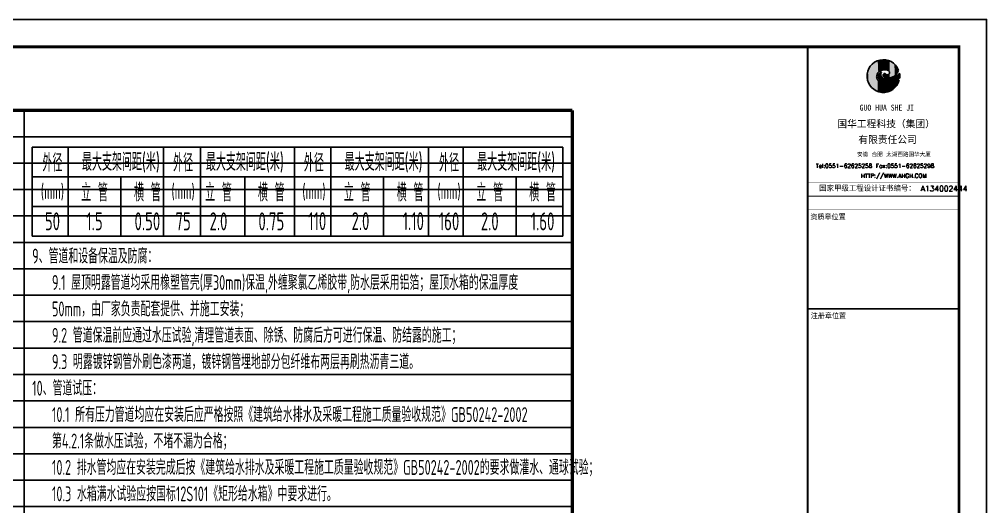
# Model space of a CAD drawing. Extents: x -409572 to -157272, y 600795 to 878326.
# Drawn here: x -370403 to -335272, y 860617 to 878326 of the extents above; entities that cross this region are included whole.
import ezdxf
from ezdxf.enums import TextEntityAlignment as Align

# ---------------------------------------------------------------- set-up
doc = ezdxf.new("R2010")
doc.units = 0
doc.header["$LTSCALE"] = 1000
doc.header["$MEASUREMENT"] = 0
doc.linetypes.add('CONTINOUS', pattern=[0])
doc.layers.get('0').update_dxf_attribs({"linetype": 'CONTINUOUS'})
for name, color, linetype in [('H-喷淋图块', 153, 'CONTINOUS'), ('PP-PM-TK', 7, 'CONTINUOUS'), ('PUB_TEXT', 7, 'CONTINUOUS'), ('TT', 7, 'CONTINUOUS'), ('TWT_TITLE', 7, 'CONTINUOUS'), ('图框', 66, 'CONTINUOUS'), ('边框线', 143, 'CONTINUOUS')]:
    doc.layers.add(name, color=color, linetype=linetype)
doc.styles.add('-黑体', font='simhei.ttf', dxfattribs={"width": 0.8})
doc.styles.add('STYLE1', font='simhei.ttf', dxfattribs={"width": 0.8})
doc.styles.add('TQ', font='txt.shx', dxfattribs={"width": 0.8, "bigfont": 'hztxt.shx'})
doc.styles.add('WW', font='gbenor.shx', dxfattribs={"width": 0.75, "bigfont": 'gbcbig.shx'})

# ---------------------------------------------------------------- blocks, each defined once
blk = doc.blocks.new('*U24')
at = {"layer": 'PP-PM-TK', "color": 1}
for points in [[(-598, 427), (-540, -498), (-540, 493)], [(-540, 493), (-504, -531), (-504, 535)], [(-540, -498), (-540, 493), (-504, -531)], [(-504, 535), (-434, -593), (-434, 589)], [(-504, -531), (-504, 535), (-434, -593)], [(-434, 589), (-390, -619), (-390, 622)], [(-434, -593), (-434, 589), (-390, -619)], [(-390, 622), (-310, -666), (-310, 662)], [(-390, -619), (-390, 622), (-310, -666)], [(-310, 662), (-302, -669), (-302, 667)], [(-310, -666), (-310, 662), (-302, -669)], [(-302, 667), (-300, 1), (-300, 667)], [(-300, 667), (-299, 9), (-299, 668)], [(-299, 668), (-289, 51), (-289, 673)], [(-289, 673), (-287, 62), (-287, 674)], [(-287, 674), (-274, 89), (-274, 680)], [(-274, 680), (-262, 115), (-262, 686)], [(-262, 686), (-255, 126), (-255, 688)], [(-262, 686), (-262, 115), (-262, 686)], [(-255, 688), (-231, 157), (-231, 695)], [(-231, 695), (-227, 163), (-227, 696)], [(-227, 696), (-222, 168), (-222, 697)], [(-222, 697), (-221, 168), (-221, 697)], [(-221, 697), (-215, 174), (-215, 699)], [(-215, 699), (-211, 177), (-211, 700)], [(-211, 700), (-202, 186), (-202, 703)], [(-202, 703), (-199, 188), (-199, 704)], [(-199, 704), (-185, 201), (-185, 708)], [(-185, 708), (-183, 203), (-183, 708)], [(-183, 708), (-179, 206), (-179, 709)], [(-179, 709), (-176, 208), (-176, 710)], [(-176, 710), (-175, 208), (-175, 710)], [(-175, 710), (-163, 216), (-163, 714)], [(-163, 714), (-142, 228), (-142, 719)], [(-142, 719), (-124, 239), (-124, 724)], [(-124, 724), (-123, 240), (-123, 724)], [(-123, 724), (-122, 240), (-122, 724)], [(-122, 724), (-114, 243), (-114, 725)], [(-114, 725), (-112, 244), (-112, 725)], [(-112, 725), (-112, 244), (-112, 725)], [(-112, 725), (-111, 244), (-111, 725)], [(-111, 725), (-110, 245), (-110, 725)], [(-110, 725), (-105, 247), (-105, 725)], [(-105, 725), (-102, 248), (-102, 726)], [(-102, 726), (-101, 249), (-101, 726)], [(-101, 726), (-95, 251), (-95, 726)], [(-95, 726), (-89, 254), (-89, 727)], [(-89, 727), (-85, 255), (-85, 727)], [(-85, 727), (-83, 256), (-83, 727)], [(-83, 727), (-79, 257), (-79, 727)], [(-79, 727), (-59, 265), (-59, 729)], [(-59, 729), (-54, 267), (-54, 729)], [(-54, 729), (-45, 270), (-45, 730)], [(-45, 730), (-34, 272), (-34, 731)], [(-34, 731), (-28, 273), (-28, 731)], [(-28, 731), (-19, 276), (-19, 732)], [(-19, 732), (-12, 276), (-12, 732)], [(-12, 732), (-10, 277), (-10, 732)], [(-10, 732), (-10, 277), (-10, 732)], [(-10, 732), (-9, 277), (-9, 732)], [(-9, 732), (-4, 277), (-4, 733)], [(-4, 733), (-3, 277), (-3, 733)], [(-3, 733), (2, 278), (2, 733)], [(2, 733), (7, 279), (7, 734)], [(7, 734), (16, 280), (16, 734)], [(16, 280), (16, 734), (18, 279)], [(16, 734), (18, 279), (18, 734)], [(18, 279), (18, 734), (21, 279)], [(21, 279), (21, 734), (28, 279)], [(28, 279), (28, 733), (30, 279)], [(30, 279), (30, 733), (40, 278)], [(40, 278), (40, 732), (44, 278)], [(44, 278), (44, 731), (58, 277)], [(58, 277), (58, 730), (69, 276)], [(69, 276), (69, 728), (70, 276)], [(70, 276), (70, 728), (84, 275)], [(84, 275), (84, 726), (85, 275)], [(85, 275), (85, 726), (108, 274)], [(108, 274), (108, 723), (108, 274)], [(108, 274), (108, 723), (108, 274)], [(108, 274), (108, 723), (109, 274)], [(109, 274), (109, 723), (112, 273)], [(112, 273), (112, 723), (135, 270)], [(135, 270), (135, 720), (147, 269)], [(147, 269), (147, 719), (152, 268)], [(152, 268), (152, 718), (152, 268)], [(152, 268), (152, 718), (159, 268)], [(159, 268), (159, 717), (160, 267)], [(160, 267), (160, 717), (164, 267)], [(164, 267), (164, 716), (171, 265)], [(171, 265), (171, 713), (179, 263)], [(179, 263), (179, 711), (185, 262)], [(185, 262), (185, 709), (191, 261)], [(191, 261), (191, 707), (207, 254)], [(207, 254), (207, 702), (209, 253)], [(209, 253), (209, 701), (217, 250)], [(217, 250), (217, 698), (225, 244)], [(225, 244), (225, 696), (243, 230)], [(243, 230), (243, 690), (246, 228)], [(246, 228), (246, 689), (248, 227)], [(248, 227), (248, 688), (249, 226)], [(249, 226), (249, 688), (255, 216)], [(255, 216), (255, 686), (266, 199)], [(266, 199), (266, 682), (270, 192)], [(270, 192), (270, 681), (276, 155)], [(-734, 26), (-725, -117), (-725, 92)], [(-725, 92), (-715, -155), (-715, 168)], [(-725, -117), (-725, 92), (-715, -155)], [(-715, 168), (-689, -255), (-689, 245)], [(-715, -155), (-715, 168), (-689, -255)], [(-689, 245), (-669, -296), (-669, 303)], [(-689, -255), (-689, 245), (-669, -296)], [(-669, 303), (-627, -384), (-627, 377)], [(-669, -296), (-669, 303), (-627, -384)], [(-627, 377), (-598, -422), (-598, 427)], [(-627, -384), (-627, 377), (-598, -422)], [(-598, -422), (-598, 427), (-540, -498)], [(-222, 3), (-221, -43), (-221, 4)], [(-221, 4), (-215, -82), (-215, 32)], [(-221, -43), (-221, 4), (-215, -82)], [(-215, 32), (-211, -92), (-211, 48)], [(-215, -82), (-215, 32), (-211, -92)], [(-211, 48), (-202, -118), (-202, 68)], [(-211, -92), (-211, 48), (-202, -118)], [(-202, 68), (-199, -122), (-199, 73)], [(-202, -118), (-202, 68), (-199, -122)], [(-199, 73), (-185, -143), (-185, 93)], [(-199, -122), (-199, 73), (-185, -143)], [(-185, 93), (-183, -145), (-183, 96)], [(-185, -143), (-185, 93), (-183, -145)], [(-183, 96), (-179, -149), (-179, 100)], [(-183, -145), (-183, 96), (-179, -149)], [(-179, 100), (-176, -152), (-176, 103)], [(-179, -149), (-179, 100), (-176, -152)], [(-176, 103), (-175, -153), (-175, 104)], [(-176, -152), (-176, 103), (-175, -153)], [(-175, 104), (-163, -165), (-163, 116)], [(-175, -153), (-175, 104), (-163, -165)], [(-163, 116), (-142, -181), (-142, 137)], [(-163, -165), (-163, 116), (-142, -181)], [(-142, 137), (-124, -195), (-124, 151)], [(-142, -181), (-142, 137), (-124, -195)], [(-124, 151), (-123, -196), (-123, 152)], [(-124, -195), (-124, 151), (-123, -196)], [(-123, 152), (-122, -196), (-122, 153)], [(-123, -196), (-123, 152), (-122, -196)], [(-122, 153), (-114, -202), (-114, 157)], [(-122, -196), (-122, 153), (-114, -202)], [(-114, 157), (-112, 107), (-112, 158)], [(-114, -202), (-114, 87), (-112, -204)], [(-112, 158), (-111, 117), (-111, 159)], [(-112, 158), (-112, 108), (-112, 158)], [(-112, -204), (-112, 45), (-112, -204)], [(-112, -204), (-112, 42), (-111, -204)], [(-111, 159), (-110, 119), (-110, 159)], [(-111, -204), (-111, 38), (-110, -205)], [(-110, 159), (-105, 131), (-105, 162)], [(-110, -205), (-110, 34), (-105, -208)], [(-105, 162), (-102, 135), (-102, 164)], [(-105, -208), (-105, 12), (-102, -210)], [(-102, 164), (-101, 137), (-101, 165)], [(-101, 165), (-95, 145), (-95, 166)], [(-95, 166), (-89, 151), (-89, 167)], [(-12, 25), (-10, 11), (-10, 47)], [(-10, 47), (-9, 4), (-9, 50)], [(-10, 11), (-10, 47), (-10, 10)], [(-10, 47), (-10, 10), (-10, 47)], [(-10, 10), (-10, 47), (-9, 4)], [(-9, 50), (-4, -7), (-4, 68)], [(-9, 4), (-9, 50), (-4, -7)], [(-4, 68), (-3, -8), (-3, 69)], [(-4, -7), (-4, 68), (-3, -8)], [(-3, 69), (2, -19), (2, 80)], [(-3, -8), (-3, 69), (2, -19)], [(2, 80), (7, -24), (7, 87)], [(2, -19), (2, 80), (7, -24)], [(7, 87), (16, -35), (16, 98)], [(7, -24), (7, 87), (16, -35)], [(16, 98), (18, -37), (18, 100)], [(16, -35), (16, 98), (18, -37)], [(18, 100), (21, -39), (21, 103)], [(18, -37), (18, 100), (21, -39)], [(21, 103), (28, -45), (28, 111)], [(21, -39), (21, 103), (28, -45)], [(28, 111), (30, -46), (30, 113)], [(28, -45), (28, 111), (30, -46)], [(30, 113), (40, -53), (40, 121)], [(30, -46), (30, 113), (40, -53)], [(40, 121), (44, -56), (44, 124)], [(40, -53), (40, 121), (44, -56)], [(44, 124), (58, -63), (58, 135)], [(44, -56), (44, 124), (58, -63)], [(58, -63), (58, 135), (69, -69)], [(69, -69), (69, 126), (70, -69)], [(70, -69), (70, 125), (84, -74)], [(84, -74), (84, 113), (85, -74)], [(85, -74), (85, 112), (108, -81)], [(108, -81), (108, 88), (108, -82)], [(108, -82), (108, 87), (108, -82)], [(108, -82), (108, 87), (109, -82)], [(109, -82), (109, 87), (112, -82)], [(112, -82), (112, 84), (135, -86)], [(135, -86), (135, 66), (147, -88)], [(147, -88), (147, 62), (152, -88)], [(152, -88), (152, 60), (152, -89)], [(152, -89), (152, 60), (159, -89)], [(159, -89), (159, 59), (160, -89)], [(160, -89), (160, 59), (164, -89)], [(164, -89), (164, 59), (171, -89)], [(171, 58), (179, -90), (179, 60)], [(171, -89), (171, 58), (179, -90)], [(179, 60), (185, -90), (185, 61)], [(179, -90), (179, 60), (185, -90)], [(185, 61), (191, -90), (191, 62)], [(191, 62), (207, -89), (207, 65)], [(207, 65), (209, -89), (209, 66)], [(209, 66), (217, -89), (217, 70)], [(217, 70), (225, -89), (225, 75)], [(225, 75), (243, -87), (243, 86)], [(243, 86), (246, -86), (246, 91)], [(246, 91), (248, -86), (248, 93)], [(248, 93), (249, -86), (249, 94)], [(249, 94), (255, -86), (255, 102)], [(255, 102), (266, -84), (266, 117)], [(266, 117), (270, -84), (270, 133)], [(270, 133), (276, -83), (276, 155)], [(569, -14), (588, -190), (588, 2)], [(588, 2), (593, -187), (593, 6)], [(593, 6), (610, -177), (610, 20)], [(610, 20), (616, -173), (616, 25)], [(616, 25), (618, -171), (618, 27)], [(618, 27), (637, -159), (637, 43)], [(637, 43), (643, -155), (643, 48)], [(643, 48), (653, -148), (653, 57)], [(653, 57), (662, -142), (662, 66)], [(662, 66), (664, -140), (664, 68)], [(664, 68), (683, -126), (683, 86)], [(683, 86), (711, -105), (711, 112)], [(711, 112), (724, -95), (724, 124)], [(-302, -669), (-302, -30), (-300, -669)], [(-300, -669), (-300, -43), (-299, -670)], [(-299, -670), (-299, -61), (-289, -673)], [(-289, -673), (-289, -97), (-287, -674)], [(-287, -674), (-287, -102), (-274, -679)], [(-274, -679), (-274, -130), (-262, -683)], [(-262, -683), (-262, -150), (-262, -683)], [(-262, -683), (-262, -150), (-255, -686)], [(-255, -686), (-255, -162), (-231, -694)], [(-231, -694), (-231, -192), (-227, -695)], [(-227, -695), (-227, -195), (-222, -697)], [(-222, -697), (-222, -201), (-221, -697)], [(-221, -697), (-221, -201), (-215, -699)], [(-215, -699), (-215, -207), (-211, -701)], [(-211, -701), (-211, -210), (-202, -704)], [(-202, -704), (-202, -219), (-199, -705)], [(-199, -705), (-199, -222), (-185, -710)], [(-185, -710), (-185, -235), (-183, -711)], [(-183, -711), (-183, -237), (-179, -712)], [(-179, -712), (-179, -241), (-176, -713)], [(-176, -713), (-176, -244), (-175, -713)], [(-175, -713), (-175, -244), (-163, -715)], [(-163, -715), (-163, -252), (-142, -718)], [(-142, -718), (-142, -265), (-124, -721)], [(-124, -721), (-124, -276), (-123, -721)], [(-123, -721), (-123, -277), (-122, -721)], [(-122, -721), (-122, -277), (-114, -722)], [(-114, -722), (-114, -282), (-112, -723)], [(-112, -723), (-112, -284), (-112, -723)], [(-112, -723), (-112, -284), (-111, -723)], [(-111, -723), (-111, -284), (-110, -723)], [(-110, -723), (-110, -285), (-105, -724)], [(-105, -724), (-105, -287), (-102, -724)], [(-102, -210), (-102, -2), (-101, -212)], [(-102, -724), (-102, -288), (-101, -724)], [(-101, -212), (-101, -5), (-95, -215)], [(-101, -724), (-101, -289), (-95, -725)], [(-95, -215), (-95, -17), (-89, -219)], [(-95, -725), (-95, -291), (-89, -726)], [(-89, -219), (-89, -28), (-85, -222)], [(-89, -726), (-89, -294), (-85, -727)], [(-85, -222), (-85, -35), (-83, -223)], [(-85, -727), (-85, -295), (-83, -727)], [(-83, -223), (-83, -39), (-79, -226)], [(-83, -727), (-83, -296), (-79, -727)], [(-79, -226), (-79, -46), (-59, -239)], [(-79, -727), (-79, -298), (-59, -730)], [(-59, -239), (-59, -68), (-54, -241)], [(-59, -730), (-59, -306), (-54, -731)], [(-54, -241), (-54, -73), (-45, -246)], [(-54, -731), (-54, -308), (-45, -732)], [(-45, -246), (-45, -83), (-34, -252)], [(-45, -732), (-45, -312), (-34, -734)], [(-34, -252), (-34, -91), (-28, -254)], [(-28, -254), (-28, -95), (-19, -259)], [(-19, -259), (-19, -101), (-12, -263)], [(-12, -263), (-12, -106), (-10, -264)], [(-10, -264), (-10, -108), (-10, -264)], [(-10, -264), (-10, -108), (-9, -264)], [(-9, -264), (-9, -108), (-4, -267)], [(-4, -267), (-4, -111), (-3, -267)], [(-3, -267), (-3, -111), (2, -269)], [(2, -269), (2, -114), (7, -270)], [(7, -270), (7, -116), (16, -273)], [(16, -273), (16, -121), (18, -274)], [(18, -274), (18, -122), (21, -274)], [(21, -274), (21, -123), (28, -277)], [(28, -277), (28, -127), (30, -277)], [(30, -277), (30, -128), (40, -280)], [(40, -280), (40, -131), (44, -281)], [(44, -281), (44, -133), (58, -283)], [(58, -283), (58, -137), (69, -285)], [(69, -285), (69, -141), (70, -285)], [(70, -285), (70, -141), (84, -288)], [(84, -288), (84, -144), (85, -288)], [(85, -288), (85, -144), (108, -289)], [(108, -289), (108, -149), (108, -289)], [(108, -289), (108, -149), (108, -289)], [(108, -289), (108, -149), (109, -289)], [(109, -289), (109, -150), (112, -289)], [(112, -289), (112, -150), (135, -291)], [(135, -291), (135, -153), (147, -291)], [(147, -291), (147, -154), (152, -291)], [(152, -291), (152, -155), (152, -291)], [(152, -291), (152, -155), (159, -292)], [(152, -344), (152, -716), (152, -344)], [(152, -344), (159, -714), (159, -344)], [(159, -292), (159, -155), (160, -292)], [(159, -344), (160, -714), (160, -344)], [(160, -292), (160, -156), (164, -292)], [(160, -344), (164, -713), (164, -344)], [(164, -292), (164, -156), (171, -292)], [(164, -344), (171, -711), (171, -344)], [(171, -292), (171, -156), (179, -293)], [(171, -344), (179, -709), (179, -343)], [(179, -343), (185, -707), (185, -343)], [(185, -343), (191, -706), (191, -343)], [(191, -343), (207, -702), (207, -342)], [(207, -156), (209, -291), (209, -156)], [(207, -342), (209, -701), (209, -342)], [(209, -156), (217, -291), (217, -155)], [(209, -342), (217, -699), (217, -342)], [(217, -155), (225, -290), (225, -155)], [(217, -342), (225, -697), (225, -341)], [(225, -155), (243, -289), (243, -153)], [(225, -341), (243, -693), (243, -340)], [(243, -153), (246, -289), (246, -153)], [(243, -340), (246, -692), (246, -340)], [(246, -153), (248, -289), (248, -153)], [(246, -340), (248, -692), (248, -340)], [(248, -153), (249, -289), (249, -153)], [(248, -340), (249, -691), (249, -340)], [(249, -153), (255, -289), (255, -152)], [(249, -340), (255, -688), (255, -339)], [(255, -152), (266, -288), (266, -150)], [(255, -339), (266, -683), (266, -338)], [(266, -150), (270, -288), (270, -150)], [(266, -338), (270, -681), (270, -338)], [(270, -150), (276, -288), (276, -149)], [(270, -338), (276, -678), (276, -337)], [(276, -149), (283, -287), (283, -147)], [(276, -337), (283, -675), (283, -337)], [(283, -147), (296, -287), (296, -145)], [(283, -337), (296, -669), (296, -335)], [(296, -145), (302, -286), (302, -144)], [(296, -335), (302, -666), (302, -335)], [(302, -144), (307, -286), (307, -143)], [(302, -335), (307, -664), (307, -334)], [(307, -143), (311, -285), (311, -142)], [(307, -334), (311, -662), (311, -334)], [(311, -142), (341, -281), (341, -133)], [(311, -334), (341, -648), (341, -328)], [(341, -133), (369, -276), (369, -125)], [(341, -328), (369, -634), (369, -323)], [(369, -125), (375, -275), (375, -123)], [(369, -323), (375, -631), (375, -322)], [(375, -123), (377, -275), (377, -123)], [(375, -322), (377, -631), (377, -322)], [(377, -123), (383, -273), (383, -121)], [(377, -322), (383, -626), (383, -320)], [(383, -121), (397, -269), (397, -115)], [(383, -320), (397, -616), (397, -316)], [(397, -115), (421, -264), (421, -104)], [(397, -316), (421, -598), (421, -309)], [(421, -104), (431, -261), (431, -100)], [(421, -309), (431, -591), (431, -307)], [(431, -100), (444, -256), (444, -94)], [(431, -307), (444, -581), (444, -303)], [(444, -94), (450, -254), (450, -91)], [(444, -303), (450, -576), (450, -300)], [(450, -91), (460, -250), (460, -87)], [(450, -300), (460, -569), (460, -297)], [(460, -87), (483, -242), (483, -74)], [(460, -297), (483, -552), (483, -288)], [(483, -74), (492, -239), (492, -68)], [(483, -288), (492, -546), (492, -285)], [(492, -68), (509, -231), (509, -58)], [(492, -68), (492, -239), (492, -68)], [(492, -284), (509, -527), (509, -278)], [(492, -285), (492, -545), (492, -284)], [(509, -58), (512, -229), (512, -56)], [(509, -278), (512, -524), (512, -277)], [(512, -56), (513, -229), (513, -55)], [(512, -277), (513, -522), (513, -276)], [(513, -55), (530, -221), (530, -43)], [(513, -276), (530, -504), (530, -269)], [(530, -43), (542, -215), (542, -35)], [(530, -269), (542, -491), (542, -263)], [(542, -35), (552, -210), (552, -28)], [(542, -263), (552, -480), (552, -258)], [(552, -28), (555, -209), (555, -25)], [(552, -258), (555, -476), (555, -257)], [(555, -25), (569, -201), (569, -14)], [(555, -257), (569, -461), (569, -251)], [(569, -251), (588, -440), (588, -242)], [(588, -242), (593, -432), (593, -239)], [(593, -239), (610, -405), (610, -232)], [(610, -232), (616, -395), (616, -229)], [(616, -229), (618, -391), (618, -228)], [(618, -228), (637, -360), (637, -219)], [(637, -219), (643, -350), (643, -217)], [(643, -217), (653, -334), (653, -212)], [(653, -212), (662, -318), (662, -207)], [(662, -207), (664, -312), (664, -206)], [(664, -206), (683, -260), (683, -197)], [(683, -260), (683, -197), (711, -183)]]:
    blk.add_solid(points, dxfattribs=at)
at = {"layer": 'PP-PM-TK', "color": 1, "extrusion": (0, 0, -1)}
for points in [[(302, -30), (302, 667), (300, 1)], [(300, 1), (300, 667), (299, 9)], [(299, 9), (299, 668), (289, 51)], [(289, 51), (289, 673), (287, 62)], [(287, 62), (287, 674), (274, 89)], [(274, 89), (274, 680), (262, 115)], [(262, 115), (262, 686), (262, 115)], [(262, 115), (262, 686), (255, 126)], [(255, 126), (255, 688), (231, 157)], [(231, 157), (231, 695), (227, 163)], [(227, 163), (227, 696), (222, 168)], [(222, 168), (222, 697), (221, 168)], [(221, 168), (221, 697), (215, 174)], [(215, 174), (215, 699), (211, 177)], [(211, 177), (211, 700), (202, 186)], [(202, 186), (202, 703), (199, 188)], [(199, 188), (199, 704), (185, 201)], [(185, 201), (185, 708), (183, 203)], [(183, 203), (183, 708), (179, 206)], [(179, 206), (179, 709), (176, 208)], [(176, 208), (176, 710), (175, 208)], [(175, 208), (175, 710), (163, 216)], [(163, 216), (163, 714), (142, 228)], [(142, 228), (142, 719), (124, 239)], [(124, 239), (124, 724), (123, 240)], [(123, 240), (123, 724), (122, 240)], [(122, 240), (122, 724), (114, 243)], [(114, 243), (114, 725), (112, 244)], [(112, 244), (112, 725), (112, 244)], [(112, 244), (112, 725), (111, 244)], [(111, 244), (111, 725), (110, 245)], [(110, 245), (110, 725), (105, 247)], [(105, 247), (105, 725), (102, 248)], [(102, 248), (102, 726), (101, 249)], [(101, 249), (101, 726), (95, 251)], [(95, 251), (95, 726), (89, 254)], [(89, 254), (89, 727), (85, 255)], [(85, 255), (85, 727), (83, 256)], [(83, 256), (83, 727), (79, 257)], [(79, 257), (79, 727), (59, 265)], [(59, 265), (59, 729), (54, 267)], [(54, 267), (54, 729), (45, 270)], [(45, 270), (45, 730), (34, 272)], [(34, 272), (34, 731), (28, 273)], [(28, 273), (28, 731), (19, 276)], [(19, 276), (19, 732), (12, 276)], [(12, 276), (12, 732), (10, 277)], [(10, 277), (10, 732), (10, 277)], [(10, 277), (10, 732), (9, 277)], [(9, 277), (9, 732), (4, 277)], [(4, 277), (4, 733), (3, 277)], [(3, 277), (3, 733), (-2, 278)], [(-2, 278), (-2, 733), (-7, 279)], [(-7, 279), (-7, 734), (-16, 280)], [(-18, 734), (-21, 279), (-21, 734)], [(-21, 734), (-28, 279), (-28, 733)], [(-28, 733), (-30, 279), (-30, 733)], [(-30, 733), (-40, 278), (-40, 732)], [(-40, 732), (-44, 278), (-44, 731)], [(-44, 731), (-58, 277), (-58, 730)], [(-58, 730), (-69, 276), (-69, 728)], [(-69, 728), (-70, 276), (-70, 728)], [(-70, 728), (-84, 275), (-84, 726)], [(-84, 726), (-85, 275), (-85, 726)], [(-85, 726), (-108, 274), (-108, 723)], [(-108, 723), (-108, 274), (-108, 723)], [(-108, 723), (-108, 274), (-108, 723)], [(-108, 723), (-109, 274), (-109, 723)], [(-109, 723), (-112, 273), (-112, 723)], [(-112, 723), (-135, 270), (-135, 720)], [(-135, 720), (-147, 269), (-147, 719)], [(-147, 719), (-152, 268), (-152, 718)], [(-152, 718), (-152, 268), (-152, 718)], [(-152, 718), (-159, 268), (-159, 717)], [(-159, 717), (-160, 267), (-160, 717)], [(-160, 717), (-164, 267), (-164, 716)], [(-164, 716), (-171, 265), (-171, 713)], [(-171, 713), (-179, 263), (-179, 711)], [(-179, 711), (-185, 262), (-185, 709)], [(-185, 709), (-191, 261), (-191, 707)], [(-191, 707), (-207, 254), (-207, 702)], [(-207, 702), (-209, 253), (-209, 701)], [(-209, 701), (-217, 250), (-217, 698)], [(-217, 698), (-225, 244), (-225, 696)], [(-225, 696), (-243, 230), (-243, 690)], [(-243, 690), (-246, 228), (-246, 689)], [(-246, 689), (-248, 227), (-248, 688)], [(-248, 688), (-249, 226), (-249, 688)], [(-249, 688), (-255, 216), (-255, 686)], [(-255, 686), (-266, 199), (-266, 682)], [(-266, 682), (-270, 192), (-270, 681)], [(-270, 681), (-276, 155), (-276, 679)], [(-276, -83), (-276, 679), (-283, -83)], [(-276, 679), (-283, -83), (-283, 677)], [(-283, -83), (-283, 677), (-296, -80)], [(-283, 677), (-296, -80), (-296, 672)], [(-296, -80), (-296, 672), (-302, -79)], [(-296, 672), (-302, -79), (-302, 669)], [(-302, -79), (-302, 669), (-307, -78)], [(-302, 669), (-307, -78), (-307, 666)], [(-307, -78), (-307, 666), (-311, -77)], [(-307, 666), (-311, -77), (-311, 664)], [(-311, -77), (-311, 664), (-341, -71)], [(-311, 664), (-341, -71), (-341, 647)], [(-341, -71), (-341, 647), (-369, -62)], [(-341, 647), (-369, -62), (-369, 631)], [(-369, -62), (-369, 631), (-375, -61)], [(-369, 631), (-375, -61), (-375, 628)], [(-375, -61), (-375, 628), (-377, -60)], [(-375, 628), (-377, -60), (-377, 627)], [(-377, -60), (-377, 627), (-383, -58)], [(-377, 627), (-383, -58), (-383, 623)], [(-383, -58), (-383, 623), (-397, -54)], [(-383, 623), (-397, -54), (-397, 616)], [(-397, -54), (-397, 616), (-421, -43)], [(-397, 616), (-421, -43), (-421, 602)], [(-421, -43), (-421, 602), (-431, -38)], [(-421, 602), (-431, -38), (-431, 594)], [(-431, -38), (-431, 594), (-444, -32)], [(-431, 594), (-444, -32), (-444, 582)], [(-444, -32), (-444, 582), (-450, -29)], [(-444, 582), (-450, -29), (-450, 577)], [(-450, -29), (-450, 577), (-460, -23)], [(-450, 577), (-460, -23), (-460, 568)], [(-460, -23), (-460, 568), (-483, -10)], [(-460, 568), (-483, -10), (-483, 549)], [(-483, -10), (-483, 549), (-492, -3)], [(-483, 549), (-492, -3), (-492, 541)], [(-492, -3), (-492, 541), (-492, -3)], [(-492, 541), (-492, -3), (-492, 541)], [(-492, -3), (-492, 541), (-509, 10)], [(-492, 541), (-509, 10), (-509, 527)], [(-509, 10), (-509, 527), (-512, 12)], [(-509, 527), (-512, 12), (-512, 524)], [(-512, 12), (-512, 524), (-513, 13)], [(-512, 524), (-513, 13), (-513, 523)], [(-513, 13), (-513, 523), (-530, 27)], [(-513, 523), (-530, 27), (-530, 509)], [(-530, 27), (-530, 509), (-542, 38)], [(-530, 509), (-542, 38), (-542, 493)], [(-542, 38), (-542, 493), (-552, 48)], [(-542, 493), (-552, 48), (-552, 481)], [(-552, 48), (-552, 481), (-555, 52)], [(-552, 481), (-555, 52), (-555, 476)], [(-555, 52), (-555, 476), (-569, 65)], [(-555, 476), (-569, 65), (-569, 460)], [(-569, 65), (-569, 460), (-588, 89)], [(-569, 460), (-588, 89), (-588, 435)], [(-588, 89), (-588, 435), (-593, 95)], [(-588, 435), (-593, 95), (-593, 429)], [(114, 87), (114, 157), (112, 107)], [(114, 87), (112, -204), (112, 45)], [(112, 107), (112, 158), (112, 108)], [(112, 108), (112, 158), (111, 117)], [(112, 45), (112, -204), (112, 42)], [(112, 42), (111, -204), (111, 38)], [(111, 117), (111, 159), (110, 119)], [(111, 38), (110, -205), (110, 34)], [(110, 119), (110, 159), (105, 131)], [(110, 34), (105, -208), (105, 12)], [(105, 131), (105, 162), (102, 135)], [(105, 12), (102, -210), (102, -2)], [(102, 135), (102, 164), (101, 137)], [(101, 137), (101, 165), (95, 145)], [(95, 145), (95, 166), (89, 151)], [(89, 151), (89, 167), (85, 154)], [(89, 167), (85, 154), (85, 164)], [(85, 154), (85, 164), (83, 163)], [(-58, 135), (-69, -69), (-69, 126)], [(-69, 126), (-70, -69), (-70, 125)], [(-70, 125), (-84, -74), (-84, 113)], [(-84, 113), (-85, -74), (-85, 112)], [(-85, 112), (-108, -81), (-108, 88)], [(-108, 88), (-108, -82), (-108, 87)], [(-108, 87), (-108, -82), (-108, 87)], [(-108, 87), (-109, -82), (-109, 87)], [(-109, 87), (-112, -82), (-112, 84)], [(-112, 84), (-135, -86), (-135, 66)], [(-135, 66), (-147, -88), (-147, 62)], [(-147, 62), (-152, -88), (-152, 60)], [(-152, 60), (-152, -89), (-152, 60)], [(-152, 60), (-159, -89), (-159, 59)], [(-159, 59), (-160, -89), (-160, 59)], [(-160, 59), (-164, -89), (-164, 59)], [(-164, 59), (-171, -89), (-171, 58)], [(-185, -90), (-185, 61), (-191, -90)], [(-191, -90), (-191, 62), (-207, -89)], [(-207, -89), (-207, 65), (-209, -89)], [(-209, -89), (-209, 66), (-217, -89)], [(-217, -89), (-217, 70), (-225, -89)], [(-225, -89), (-225, 75), (-243, -87)], [(-243, -87), (-243, 86), (-246, -86)], [(-246, -86), (-246, 91), (-248, -86)], [(-248, -86), (-248, 93), (-249, -86)], [(-249, -86), (-249, 94), (-255, -86)], [(-255, -86), (-255, 102), (-266, -84)], [(-266, -84), (-266, 117), (-270, -84)], [(-270, -84), (-270, 133), (-276, -83)], [(-588, -190), (-588, 2), (-593, -187)], [(-593, 95), (-593, 429), (-610, 118)], [(-593, 429), (-610, 118), (-610, 408)], [(-593, -187), (-593, 6), (-610, -177)], [(-610, 118), (-610, 408), (-616, 126)], [(-610, 408), (-616, 126), (-616, 400)], [(-610, -177), (-610, 20), (-616, -173)], [(-616, 126), (-616, 400), (-618, 131)], [(-616, 400), (-618, 131), (-618, 397)], [(-616, -173), (-616, 25), (-618, -171)], [(-618, 131), (-618, 397), (-637, 164)], [(-618, 397), (-637, 164), (-637, 361)], [(-618, -171), (-618, 27), (-637, -159)], [(-637, 164), (-637, 361), (-643, 175)], [(-637, 361), (-643, 175), (-643, 349)], [(-637, -159), (-637, 43), (-643, -155)], [(-643, 175), (-643, 349), (-653, 192)], [(-643, 349), (-653, 192), (-653, 330)], [(-643, -155), (-643, 48), (-653, -148)], [(-653, 192), (-653, 330), (-662, 217)], [(-653, 330), (-662, 217), (-662, 311)], [(-653, -148), (-653, 57), (-662, -142)], [(-662, 217), (-662, 311), (-664, 222)], [(-662, 311), (-664, 222), (-664, 307)], [(-662, -142), (-662, 66), (-664, -140)], [(-664, 222), (-664, 307), (-683, 270)], [(-664, -140), (-664, 68), (-683, -126)], [(-683, -126), (-683, 86), (-711, -105)], [(-711, -105), (-711, 112), (-724, -95)], [(-724, -95), (-724, 124), (-729, -91)], [(-724, 124), (-729, -91), (-729, 74)], [(-729, -91), (-729, 74), (-734, 17)], [(302, -30), (300, -669), (300, -43)], [(300, -43), (299, -670), (299, -61)], [(299, -61), (289, -673), (289, -97)], [(289, -97), (287, -674), (287, -102)], [(287, -102), (274, -679), (274, -130)], [(274, -130), (262, -683), (262, -150)], [(262, -150), (262, -683), (262, -150)], [(262, -150), (255, -686), (255, -162)], [(255, -162), (231, -694), (231, -192)], [(231, -192), (227, -695), (227, -195)], [(227, -195), (222, -697), (222, -201)], [(222, -201), (221, -697), (221, -201)], [(221, -201), (215, -699), (215, -207)], [(215, -207), (211, -701), (211, -210)], [(211, -210), (202, -704), (202, -219)], [(202, -219), (199, -705), (199, -222)], [(199, -222), (185, -710), (185, -235)], [(185, -235), (183, -711), (183, -237)], [(183, -237), (179, -712), (179, -241)], [(179, -241), (176, -713), (176, -244)], [(176, -244), (175, -713), (175, -244)], [(175, -244), (163, -715), (163, -252)], [(163, -252), (142, -718), (142, -265)], [(142, -265), (124, -721), (124, -276)], [(124, -276), (123, -721), (123, -277)], [(123, -277), (122, -721), (122, -277)], [(122, -277), (114, -722), (114, -282)], [(114, -282), (112, -723), (112, -284)], [(112, -284), (112, -723), (112, -284)], [(112, -284), (111, -723), (111, -284)], [(111, -284), (110, -723), (110, -285)], [(110, -285), (105, -724), (105, -287)], [(105, -287), (102, -724), (102, -288)], [(102, -2), (101, -212), (101, -5)], [(102, -288), (101, -724), (101, -289)], [(101, -5), (95, -215), (95, -17)], [(101, -289), (95, -725), (95, -291)], [(95, -17), (89, -219), (89, -28)], [(95, -291), (89, -726), (89, -294)], [(89, -28), (85, -222), (85, -35)], [(89, -294), (85, -727), (85, -295)], [(85, -35), (83, -223), (83, -39)], [(85, -295), (83, -727), (83, -296)], [(83, -39), (79, -226), (79, -46)], [(83, -296), (79, -727), (79, -298)], [(79, -46), (59, -239), (59, -68)], [(79, -298), (59, -730), (59, -306)], [(59, -68), (54, -241), (54, -73)], [(59, -306), (54, -731), (54, -308)], [(54, -73), (45, -246), (45, -83)], [(54, -308), (45, -732), (45, -312)], [(45, -83), (34, -252), (34, -91)], [(45, -312), (34, -734), (34, -316)], [(34, -91), (28, -254), (28, -95)], [(34, -734), (34, -316), (28, -734)], [(34, -316), (28, -734), (28, -319)], [(28, -95), (19, -259), (19, -101)], [(28, -734), (28, -319), (19, -733)], [(28, -319), (19, -733), (19, -321)], [(19, -101), (12, -263), (12, -106)], [(19, -733), (19, -321), (12, -733)], [(19, -321), (12, -733), (12, -322)], [(12, -106), (10, -264), (10, -108)], [(12, -733), (12, -322), (10, -733)], [(12, -322), (10, -733), (10, -323)], [(10, -108), (10, -264), (10, -108)], [(10, -108), (9, -264), (9, -108)], [(10, -733), (10, -323), (10, -733)], [(10, -323), (10, -733), (10, -323)], [(10, -733), (10, -323), (9, -733)], [(10, -323), (9, -733), (9, -323)], [(9, -108), (4, -267), (4, -111)], [(9, -733), (9, -323), (4, -732)], [(9, -323), (4, -732), (4, -324)], [(4, -111), (3, -267), (3, -111)], [(4, -732), (4, -324), (3, -732)], [(4, -324), (3, -732), (3, -324)], [(3, -111), (-2, -269), (-2, -114)], [(3, -732), (3, -324), (-2, -732)], [(3, -324), (-2, -732), (-2, -326)], [(-2, -114), (-7, -270), (-7, -116)], [(-2, -732), (-2, -326), (-7, -732)], [(-2, -326), (-7, -732), (-7, -327)], [(-7, -116), (-16, -273), (-16, -121)], [(-7, -732), (-7, -327), (-16, -731)], [(-7, -327), (-16, -731), (-16, -329)], [(-16, -121), (-18, -274), (-18, -122)], [(-16, -731), (-16, -329), (-18, -731)], [(-16, -329), (-18, -731), (-18, -329)], [(-18, -122), (-21, -274), (-21, -123)], [(-18, -731), (-18, -329), (-21, -731)], [(-18, -329), (-21, -731), (-21, -330)], [(-21, -123), (-28, -277), (-28, -127)], [(-21, -731), (-21, -330), (-28, -731)], [(-21, -330), (-28, -731), (-28, -332)], [(-28, -127), (-30, -277), (-30, -128)], [(-28, -731), (-28, -332), (-30, -731)], [(-28, -332), (-30, -731), (-30, -332)], [(-30, -128), (-40, -280), (-40, -131)], [(-30, -731), (-30, -332), (-40, -730)], [(-30, -332), (-40, -730), (-40, -334)], [(-40, -131), (-44, -281), (-44, -133)], [(-40, -730), (-40, -334), (-44, -730)], [(-40, -334), (-44, -730), (-44, -335)], [(-44, -133), (-58, -283), (-58, -137)], [(-44, -730), (-44, -335), (-58, -729)], [(-44, -335), (-58, -729), (-58, -338)], [(-58, -137), (-69, -285), (-69, -141)], [(-58, -729), (-58, -338), (-69, -729)], [(-58, -338), (-69, -729), (-69, -339)], [(-69, -141), (-70, -285), (-70, -141)], [(-69, -729), (-69, -339), (-70, -729)], [(-69, -339), (-70, -729), (-70, -339)], [(-70, -141), (-84, -288), (-84, -144)], [(-70, -729), (-70, -339), (-84, -728)], [(-70, -339), (-84, -728), (-84, -340)], [(-84, -144), (-85, -288), (-85, -144)], [(-84, -728), (-84, -340), (-85, -728)], [(-84, -340), (-85, -728), (-85, -340)], [(-85, -144), (-108, -289), (-108, -149)], [(-85, -728), (-85, -340), (-108, -727)], [(-85, -340), (-108, -727), (-108, -342)], [(-108, -149), (-108, -289), (-108, -149)], [(-108, -149), (-108, -289), (-108, -149)], [(-108, -149), (-109, -289), (-109, -150)], [(-108, -727), (-108, -342), (-108, -727)], [(-108, -342), (-108, -727), (-108, -342)], [(-108, -727), (-108, -342), (-108, -727)], [(-108, -342), (-108, -727), (-108, -342)], [(-108, -727), (-108, -342), (-109, -727)], [(-108, -342), (-109, -727), (-109, -342)], [(-109, -150), (-112, -289), (-112, -150)], [(-109, -727), (-109, -342), (-112, -726)], [(-109, -342), (-112, -726), (-112, -342)], [(-112, -150), (-135, -291), (-135, -153)], [(-112, -726), (-112, -342), (-135, -720)], [(-112, -342), (-135, -720), (-135, -343)], [(-135, -153), (-147, -291), (-147, -154)], [(-135, -720), (-135, -343), (-147, -717)], [(-135, -343), (-147, -717), (-147, -344)], [(-147, -154), (-152, -291), (-152, -155)], [(-147, -717), (-147, -344), (-152, -716)], [(-147, -344), (-152, -716), (-152, -344)], [(-152, -155), (-152, -291), (-152, -155)], [(-152, -155), (-159, -292), (-159, -155)], [(-152, -716), (-152, -344), (-152, -716)], [(-152, -716), (-152, -344), (-159, -714)], [(-159, -155), (-160, -292), (-160, -156)], [(-159, -714), (-159, -344), (-160, -714)], [(-160, -156), (-164, -292), (-164, -156)], [(-160, -714), (-160, -344), (-164, -713)], [(-164, -156), (-171, -292), (-171, -156)], [(-164, -713), (-164, -344), (-171, -711)], [(-171, -156), (-179, -293), (-179, -156)], [(-171, -711), (-171, -344), (-179, -709)], [(-179, -293), (-179, -156), (-185, -292)], [(-179, -156), (-185, -292), (-185, -156)], [(-179, -709), (-179, -343), (-185, -707)], [(-185, -292), (-185, -156), (-191, -292)], [(-185, -156), (-191, -292), (-191, -156)], [(-185, -707), (-185, -343), (-191, -706)], [(-191, -292), (-191, -156), (-207, -291)], [(-191, -156), (-207, -291), (-207, -156)], [(-191, -706), (-191, -343), (-207, -702)], [(-207, -291), (-207, -156), (-209, -291)], [(-207, -702), (-207, -342), (-209, -701)], [(-209, -291), (-209, -156), (-217, -291)], [(-209, -701), (-209, -342), (-217, -699)], [(-217, -291), (-217, -155), (-225, -290)], [(-217, -699), (-217, -342), (-225, -697)], [(-225, -290), (-225, -155), (-243, -289)], [(-225, -697), (-225, -341), (-243, -693)], [(-243, -289), (-243, -153), (-246, -289)], [(-243, -693), (-243, -340), (-246, -692)], [(-246, -289), (-246, -153), (-248, -289)], [(-246, -692), (-246, -340), (-248, -692)], [(-248, -289), (-248, -153), (-249, -289)], [(-248, -692), (-248, -340), (-249, -691)], [(-249, -289), (-249, -153), (-255, -289)], [(-249, -691), (-249, -340), (-255, -688)], [(-255, -289), (-255, -152), (-266, -288)], [(-255, -688), (-255, -339), (-266, -683)], [(-266, -288), (-266, -150), (-270, -288)], [(-266, -683), (-266, -338), (-270, -681)], [(-270, -288), (-270, -150), (-276, -288)], [(-270, -681), (-270, -338), (-276, -678)], [(-276, -288), (-276, -149), (-283, -287)], [(-276, -678), (-276, -337), (-283, -675)], [(-283, -287), (-283, -147), (-296, -287)], [(-283, -675), (-283, -337), (-296, -669)], [(-296, -287), (-296, -145), (-302, -286)], [(-296, -669), (-296, -335), (-302, -666)], [(-302, -286), (-302, -144), (-307, -286)], [(-302, -666), (-302, -335), (-307, -664)], [(-307, -286), (-307, -143), (-311, -285)], [(-307, -664), (-307, -334), (-311, -662)], [(-311, -285), (-311, -142), (-341, -281)], [(-311, -662), (-311, -334), (-341, -648)], [(-341, -281), (-341, -133), (-369, -276)], [(-341, -648), (-341, -328), (-369, -634)], [(-369, -276), (-369, -125), (-375, -275)], [(-369, -634), (-369, -323), (-375, -631)], [(-375, -275), (-375, -123), (-377, -275)], [(-375, -631), (-375, -322), (-377, -631)], [(-377, -275), (-377, -123), (-383, -273)], [(-377, -631), (-377, -322), (-383, -626)], [(-383, -273), (-383, -121), (-397, -269)], [(-383, -626), (-383, -320), (-397, -616)], [(-397, -269), (-397, -115), (-421, -264)], [(-397, -616), (-397, -316), (-421, -598)], [(-421, -264), (-421, -104), (-431, -261)], [(-421, -598), (-421, -309), (-431, -591)], [(-431, -261), (-431, -100), (-444, -256)], [(-431, -591), (-431, -307), (-444, -581)], [(-444, -256), (-444, -94), (-450, -254)], [(-444, -581), (-444, -303), (-450, -576)], [(-450, -254), (-450, -91), (-460, -250)], [(-450, -576), (-450, -300), (-460, -569)], [(-460, -250), (-460, -87), (-483, -242)], [(-460, -569), (-460, -297), (-483, -552)], [(-483, -242), (-483, -74), (-492, -239)], [(-483, -552), (-483, -288), (-492, -546)], [(-492, -239), (-492, -68), (-492, -239)], [(-492, -239), (-492, -68), (-509, -231)], [(-492, -545), (-492, -284), (-509, -527)], [(-492, -546), (-492, -285), (-492, -545)], [(-509, -231), (-509, -58), (-512, -229)], [(-509, -527), (-509, -278), (-512, -524)], [(-512, -229), (-512, -56), (-513, -229)], [(-512, -524), (-512, -277), (-513, -522)], [(-513, -229), (-513, -55), (-530, -221)], [(-513, -522), (-513, -276), (-530, -504)], [(-530, -221), (-530, -43), (-542, -215)], [(-530, -504), (-530, -269), (-542, -491)], [(-542, -215), (-542, -35), (-552, -210)], [(-542, -491), (-542, -263), (-552, -480)], [(-552, -210), (-552, -28), (-555, -209)], [(-552, -480), (-552, -258), (-555, -476)], [(-555, -209), (-555, -25), (-569, -201)], [(-555, -476), (-555, -257), (-569, -461)], [(-569, -201), (-569, -14), (-588, -190)], [(-569, -461), (-569, -251), (-588, -440)], [(-588, -440), (-588, -242), (-593, -432)], [(-593, -432), (-593, -239), (-610, -405)], [(-610, -405), (-610, -232), (-616, -395)], [(-616, -395), (-616, -229), (-618, -391)], [(-618, -391), (-618, -228), (-637, -360)], [(-637, -360), (-637, -219), (-643, -350)], [(-643, -350), (-643, -217), (-653, -334)], [(-653, -334), (-653, -212), (-662, -318)], [(-662, -318), (-662, -207), (-664, -312)], [(-664, -312), (-664, -206), (-683, -260)]]:
    blk.add_solid(points, dxfattribs=at)
blk = doc.blocks.new('70406170226736')
at = {"layer": 'PP-PM-TK', "color": 1}
for points in [[(58, 135), (84, 113), (108, 87), (121, 75), (135, 66), (152, 60), (171, 58), (190, 60), (209, 66), (227, 74), (243, 86), (256, 101), (266, 117), (273, 135), (276, 155), (275, 174), (270, 192), (261, 210), (249, 226), (234, 239), (217, 250), (191, 261), (164, 267), (108, 274), (62, 278), (16, 280), (-19, 276), (-54, 267), (-89, 255), (-122, 240), (-151, 224), (-179, 206), (-204, 186), (-227, 163), (-246, 140), (-262, 115), (-276, 89), (-287, 62), (-295, 32), (-300, 1), (-302, -30), (-299, -61), (-289, -97), (-274, -130), (-255, -162), (-231, -192), (-204, -219), (-175, -244), (-144, -266), (-110, -285), (-70, -304), (-28, -319), (14, -330), (58, -338), (105, -343), (152, -344), (246, -340), (311, -334), (375, -322), (444, -303), (512, -277), (637, -219), (711, -183)], [(724, 124), (643, 48), (600, 10), (555, -25), (509, -58), (460, -87), (422, -105), (383, -121), (343, -134), (302, -144), (255, -152), (207, -156), (159, -155), (112, -150), (69, -141), (28, -127), (-10, -108), (-45, -83), (-63, -65), (-79, -46), (-92, -24), (-102, -2), (-109, 20), (-112, 42), (-114, 87), (-114, 102), (-111, 117), (-105, 131), (-95, 145), (-85, 154), (-82, 159), (-83, 163), (-89, 167), (-95, 167), (-101, 165), (-123, 152), (-142, 137), (-163, 118), (-183, 96), (-199, 73), (-211, 48), (-218, 26), (-222, 3), (-223, -20), (-221, -43), (-215, -82), (-209, -101), (-202, -118), (-185, -143), (-163, -165), (-112, -204), (-59, -239), (-32, -254), (-3, -267), (40, -280), (85, -288), (132, -292), (179, -293), (243, -291), (307, -286), (369, -276), (431, -261), (492, -239), (552, -210), (610, -177), (664, -140), (729, -91)], [(58, 135), (30, 113), (17, 101), (7, 87), (-4, 68), (-10, 47), (-12, 25), (-9, 4), (-5, -8), (2, -19), (11, -30), (21, -39), (44, -56), (70, -69), (89, -76), (108, -82), (147, -88), (185, -90), (225, -89), (283, -83), (312, -78), (341, -71), (369, -63), (397, -54), (424, -42), (450, -29), (483, -10), (513, 13), (542, 38), (569, 65), (593, 95), (616, 126), (635, 159), (653, 192), (669, 231), (683, 270)]]:
    blk.add_lwpolyline(points, dxfattribs=at)
for start, end in [(21.5384, 345.5567), (352.8544, 9.7328)]:
    blk.add_arc((0, 0), 735, start, end, dxfattribs=at)
blk.add_blockref('*U24', (0, 0), dxfattribs=at)

msp = doc.modelspace()

# ---------------------------------------------------------------- linework, layer by layer
at = {"layer": 'H-喷淋图块', "color": 134, "ltscale": 0.5}
for points in [[(-403351.8, 874059.7), (-350324, 874059.7)], [(-403351.8, 873099.7), (-350324, 873099.7)], [(-403351.8, 872139.7), (-350324, 872139.7)], [(-403351.8, 871179.7), (-350324, 871179.7)], [(-403351.8, 870219.7), (-350324, 870219.7)], [(-403351.8, 869259.7), (-350324, 869259.7)], [(-403351.8, 868299.7), (-350324, 868299.7)], [(-403351.8, 867339.7), (-350324, 867339.7)], [(-403351.8, 866379.7), (-350324, 866379.7)], [(-403351.8, 865419.7), (-350324, 865419.7)], [(-403351.8, 864459.7), (-350324, 864459.7)], [(-403351.8, 863499.7), (-350324, 863499.7)], [(-403351.8, 862539.7), (-350324, 862539.7)], [(-403351.8, 861579.7), (-350324, 861579.7)], [(-403351.8, 860619.7), (-350324, 860619.7)]]:
    msp.add_lwpolyline(points, dxfattribs=at)
at = {"layer": 'PP-PM-TK', "color": 4}
msp.add_line((-341772, 867809.1), (-336272, 867809.1), dxfattribs=at)
for points, const_width in [([(-341772, 877325.7), (-341772, 837325.7)], 70), ([(-341772, 872396.9), (-336272, 872396.9)], 10), ([(-341772, 871899.5), (-336272, 871899.5)], 28), ([(-341772, 871402.1), (-336272, 871402.1)], 10)]:
    msp.add_lwpolyline(points, dxfattribs=dict(at, const_width=const_width))
at = {"layer": 'TT'}
for p, q in [((-369938.1, 872605.9), (-350667.8, 872605.9)), ((-366713.7, 872605.9), (-366713.7, 870445.9)), ((-362211.9, 872605.9), (-362211.9, 870445.9)), ((-357173.4, 872605.9), (-357173.4, 870445.9)), ((-352359.8, 872605.9), (-352359.8, 870445.9)), ((-369938.1, 871525.9), (-358418.1, 871525.9)), ((-358418.1, 871525.9), (-350667.8, 871525.9)), ((-364178.1, 870445.9), (-358418.1, 870445.9)), ((-358418.1, 870445.9), (-350667.8, 870445.9))]:
    msp.add_line(p, q, dxfattribs=at)
at = {"layer": 'TWT_TITLE', "color": 4}
msp.add_lwpolyline([(-409572, 836325.7), (-335272, 836325.7), (-335272, 878325.7), (-409572, 878325.7)], close=True, dxfattribs=at)
at = {"layer": 'TWT_TITLE', "color": 4, "const_width": 100}
msp.add_lwpolyline([(-407072, 837325.7), (-336272, 837325.7), (-336272, 877325.7), (-407072, 877325.7)], close=True, dxfattribs=at)
at = {"layer": '图框', "color": 134}
msp.add_line((-370233.7, 875019.7), (-370233.7, 838539.7), dxfattribs=at)
at = {"layer": '图框', "color": 3, "const_width": 118.8}
for points in [[(-403351.8, 875019.7), (-350324, 875019.7)], [(-350324, 875019.7), (-350324, 838539.7)]]:
    msp.add_lwpolyline(points, dxfattribs=at)
at = {"layer": '边框线', "color": 3}
for p, q in [((-369938.1, 870445.9), (-369938.1, 873685.9)), ((-369938.1, 873685.9), (-350667.8, 873685.9)), ((-368633.7, 873685.9), (-368633.7, 870445.9)), ((-365162.4, 873685.9), (-365162.4, 870445.9)), ((-363827.4, 873685.9), (-363827.4, 870445.9)), ((-360410.5, 873685.9), (-360410.5, 870445.9)), ((-359088.2, 873685.9), (-359088.2, 870445.9)), ((-355548.8, 873685.9), (-355548.8, 870445.9)), ((-354279.8, 873685.9), (-354279.8, 870445.9)), ((-350667.8, 873685.9), (-350667.8, 870445.9)), ((-369938.1, 870445.9), (-364178.1, 870445.9))]:
    msp.add_line(p, q, dxfattribs=at)

# ---------------------------------------------------------------- block references
at = {"xscale": 0.8100000000558794, "yscale": 0.8100000000558794, "zscale": 0.8100000000558794}
msp.add_blockref('70406170226736', (-339022, 876264.5), dxfattribs=at)

# ---------------------------------------------------------------- texts
at = {"layer": 'PUB_TEXT', "color": 2, "style": 'STYLE1', "width": 0.8}
msp.add_text('GUO HUA SHE JI', height=216, dxfattribs=at).set_placement((-339884.6, 875008.7))
at = {"layer": 'PUB_TEXT', "color": 2}
for s, height, style, p in [('国华工程科技（集团）', 260, '-黑体', (-340695, 874400.1)), ('有限责任公司', 260, '-黑体', (-339933.8, 873826)), ('安徽', 150, 'TQ', (-339978.7, 873334.2)), ('合肥', 150, 'TQ', (-339449.8, 873334.2)), ('太湖西路国华大厦', 150, 'TQ', (-338920.9, 873334.2)), ('Tel:0551-62625258 Fax:0551-62625298', 150, 'TQ', (-341474.2, 872926.7)), ('    HTTP://WWW.AHGH.COM', 150, 'TQ', (-340419.2, 872565.8)), ('国家甲级工程设计证书编号： A134002444', 200, 'TQ', (-341356.1, 872076.3)), ('资质章位置', 190, 'TQ', (-341674.3, 871039)), ('注册章位置', 190, 'TQ', (-341660.7, 867445.9))]:
    msp.add_text(s, height=height, dxfattribs=dict(at, style=style)).set_placement(p)
at = {"layer": 'TT', "style": 'WW', "width": 0.7}
for s, height, p in [('外径', 648, (-369201.5, 873145.9)), ('最大支架间距(米)', 648, (-366713.7, 873145.9)), ('外径', 648, (-364455.9, 873145.9)), ('最大支架间距(米)', 648, (-362211.9, 873145.9)), ('外径', 648, (-359703.9, 873145.9)), ('最大支架间距(米)', 648, (-357173.4, 873145.9)), ('外径', 648, (-354797.6, 873145.9)), ('最大支架间距(米)', 648, (-352359.8, 873145.9)), ('(mm)', 540, (-369201.5, 872065.9)), ('立 管', 648, (-367673.7, 872065.9)), ('横 管', 648, (-365753.7, 872065.9)), ('(mm)', 540, (-364455.9, 872065.9)), ('立 管', 648, (-363171.9, 872065.9)), ('横 管', 648, (-361251.9, 872065.9)), ('(mm)', 540, (-359703.9, 872065.9)), ('立 管', 648, (-358133.4, 872065.9)), ('横 管', 648, (-356213.4, 872065.9)), ('(mm)', 540, (-354797.6, 872065.9)), ('立 管', 648, (-353319.8, 872065.9)), ('横 管', 648, (-351399.8, 872065.9)), ('50', 653.4, (-369201.5, 870985.9)), ('1.5', 653.4, (-367673.7, 870985.9)), ('0.50', 653.4, (-365753.7, 870985.9)), ('75', 653.4, (-364455.9, 870984.1)), ('2.0', 653.4, (-363171.9, 870984.1)), ('0.75', 653.4, (-361251.9, 870984.1)), ('110', 653.4, (-359585.2, 870992.2)), ('2.0', 653.4, (-358014.7, 870992.2)), ('1.10', 653.4, (-356094.7, 870992.2)), ('160', 653.4, (-354797.6, 870984.1)), ('2.0', 653.4, (-353319.8, 870984.1)), ('1.60', 653.4, (-351399.8, 870984.1))]:
    msp.add_text(s, height=height, dxfattribs=at).set_placement(p, align=Align.MIDDLE)
for s, p in [('9、管道和设备保温及防腐：', (-369938.1, 869453)), ('9.1 屋顶明露管道均采用橡塑管壳(厚30mm)保温,外缠聚氯乙烯胶带,防水层采用铝箔；屋顶水箱的保温厚度', (-369218.8, 868493)), ('50mm，由厂家负责配套提供、并施工安装；', (-369218.8, 867533)), ('9.2 管道保温前应通过水压试验,清理管道表面、除锈、防腐后方可进行保温、防结露的施工；', (-369218.8, 866573)), ('9.3 明露镀锌钢管外刷色漆两道，镀锌钢管埋地部分包纤维布两层再刷热沥青三道。', (-369218.8, 865613)), ('10、管道试压：', (-369938.1, 864653)), ('10.1 所有压力管道均应在安装后应严格按照《建筑给水排水及采暖工程施工质量验收规范》GB50242-2002', (-369218.8, 863693)), ('第4.2.1条做水压试验，不堵不漏为合格；', (-369218.8, 862733)), ('10.2 排水管均应在安装完成后按《建筑给水排水及采暖工程施工质量验收规范》GB50242-2002的要求做灌水、通球试验；', (-369218.8, 861773)), ('10.3 水箱满水试验应按国标12S101《矩形给水箱》中要求进行。', (-369218.8, 860813))]:
    msp.add_text(s, height=540, dxfattribs=at).set_placement(p)

doc.saveas('drawing.dxf')
